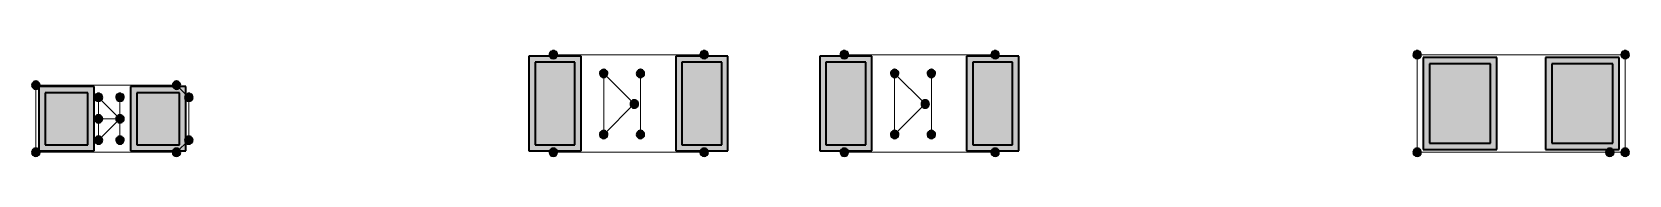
# Model space of a CAD drawing. Extents: x 219 to 547, y 65 to 70.
# Drawn here: x 218.97 to 245.07, y 64.96 to 66.69 of the extents above; entities that cross this region are included whole.
import ezdxf

# ---------------------------------------------------------------- set-up
doc = ezdxf.new("R2010")
doc.units = 0

msp = doc.modelspace()

# ---------------------------------------------------------------- linework, layer by layer
at = {"color": 216, "lineweight": 35, "ltscale": 0.02133}
for p, q in [((227.943665, 66.59922), (227.090454, 66.59922)), ((230.343658, 66.59922), (229.490463, 66.59922)), ((232.697754, 66.59922), (231.844543, 66.59922)), ((235.097748, 66.59922), (234.244553, 66.59922)), ((227.090454, 65.046013), (227.943665, 65.046013)), ((229.490463, 65.046013), (230.343658, 65.046013)), ((231.844543, 65.046013), (232.697754, 65.046013)), ((234.244553, 65.046013), (235.097748, 65.046013))]:
    msp.add_line(p, q, dxfattribs=at)
at = {"color": 216, "lineweight": 35, "ltscale": 0.03883}
for p, q in [((227.090454, 66.59922), (227.090454, 65.046013)), ((227.943665, 65.046013), (227.943665, 66.59922)), ((229.490463, 66.59922), (229.490463, 65.046013)), ((230.343658, 65.046013), (230.343658, 66.59922)), ((231.844543, 66.59922), (231.844543, 65.046013)), ((232.697754, 65.046013), (232.697754, 66.59922)), ((234.244553, 66.59922), (234.244553, 65.046013)), ((235.097748, 65.046013), (235.097748, 66.59922))]:
    msp.add_line(p, q, dxfattribs=at)
at = {"color": 2, "lineweight": 35, "ltscale": 0.001587}
for p, q in [((227.491653, 66.62262), (227.428162, 66.62262)), ((227.428162, 66.62262), (227.491653, 66.62262)), ((232.245743, 66.62262), (232.182251, 66.62262)), ((232.182251, 66.62262), (232.245743, 66.62262)), ((241.66922, 66.622612), (241.605728, 66.622612)), ((241.605728, 66.622612), (241.66922, 66.622612)), ((241.66922, 66.622612), (241.605728, 66.622612)), ((241.605728, 66.622612), (241.66922, 66.622612)), ((245.005722, 66.622612), (244.94223, 66.622612)), ((244.94223, 66.622612), (245.005722, 66.622612)), ((245.005722, 66.622612), (244.94223, 66.622612)), ((244.94223, 66.622612), (245.005722, 66.622612)), ((228.314056, 66.314613), (228.250565, 66.314613)), ((228.250565, 66.314613), (228.314056, 66.314613)), ((228.314056, 66.314613), (228.250565, 66.314613)), ((228.250565, 66.314613), (228.314056, 66.314613)), ((228.977554, 66.314613), (228.914063, 66.314613)), ((228.914063, 66.314613), (228.977554, 66.314613)), ((233.068146, 66.314613), (233.004654, 66.314613)), ((233.004654, 66.314613), (233.068146, 66.314613)), ((233.068146, 66.314613), (233.004654, 66.314613)), ((233.004654, 66.314613), (233.068146, 66.314613)), ((233.731644, 66.314613), (233.668152, 66.314613)), ((233.668152, 66.314613), (233.731644, 66.314613)), ((219.097641, 66.122612), (219.034149, 66.122612)), ((219.034149, 66.122612), (219.097641, 66.122612)), ((219.097641, 66.122612), (219.034149, 66.122612)), ((219.034149, 66.122612), (219.097641, 66.122612)), ((221.397644, 66.122612), (221.334152, 66.122612)), ((221.334152, 66.122612), (221.397644, 66.122612)), ((221.397644, 66.122604), (221.334152, 66.122604)), ((221.334152, 66.122604), (221.397644, 66.122604)), ((220.059143, 65.922607), (219.995651, 65.922607)), ((219.995651, 65.922607), (220.059143, 65.922607)), ((220.059143, 65.922607), (219.995651, 65.922607)), ((219.995651, 65.922607), (220.059143, 65.922607)), ((221.534149, 65.922607), (221.470657, 65.922607)), ((221.470657, 65.922607), (221.534149, 65.922607)), ((221.534149, 65.922607), (221.470657, 65.922607)), ((221.470657, 65.922607), (221.534149, 65.922607)), ((228.814056, 65.814613), (228.750565, 65.814613)), ((228.750565, 65.814613), (228.814056, 65.814613)), ((228.814056, 65.814613), (228.750565, 65.814613)), ((228.750565, 65.814613), (228.814056, 65.814613)), ((233.568146, 65.814613), (233.504654, 65.814613)), ((233.504654, 65.814613), (233.568146, 65.814613)), ((233.568146, 65.814613), (233.504654, 65.814613)), ((233.504654, 65.814613), (233.568146, 65.814613)), ((220.059143, 65.572609), (219.995651, 65.572609)), ((219.995651, 65.572609), (220.059143, 65.572609)), ((228.314056, 65.314613), (228.250565, 65.314613)), ((228.250565, 65.314613), (228.314056, 65.314613)), ((228.314056, 65.314613), (228.250565, 65.314613)), ((228.250565, 65.314613), (228.314056, 65.314613)), ((228.977554, 65.314613), (228.914063, 65.314613)), ((228.914063, 65.314613), (228.977554, 65.314613)), ((233.068146, 65.314613), (233.004654, 65.314613)), ((233.004654, 65.314613), (233.068146, 65.314613)), ((233.068146, 65.314613), (233.004654, 65.314613)), ((233.004654, 65.314613), (233.068146, 65.314613)), ((233.731644, 65.314613), (233.668152, 65.314613)), ((233.668152, 65.314613), (233.731644, 65.314613)), ((219.097641, 65.022614), (219.034149, 65.022614)), ((219.034149, 65.022614), (219.097641, 65.022614)), ((219.097641, 65.022614), (219.034149, 65.022614)), ((219.034149, 65.022614), (219.097641, 65.022614)), ((220.059143, 65.222603), (219.995651, 65.222603)), ((219.995651, 65.222603), (220.059143, 65.222603)), ((220.059143, 65.222603), (219.995651, 65.222603)), ((219.995651, 65.222603), (220.059143, 65.222603)), ((221.397644, 65.022614), (221.334152, 65.022614)), ((221.334152, 65.022614), (221.397644, 65.022614)), ((221.397644, 65.022614), (221.334152, 65.022614)), ((221.334152, 65.022614), (221.397644, 65.022614)), ((221.534149, 65.22261), (221.470657, 65.22261)), ((221.470657, 65.22261), (221.534149, 65.22261)), ((221.534149, 65.22261), (221.470657, 65.22261)), ((221.470657, 65.22261), (221.534149, 65.22261)), ((227.491653, 65.022614), (227.428162, 65.022614)), ((227.428162, 65.022614), (227.491653, 65.022614)), ((232.245743, 65.022614), (232.182251, 65.022614)), ((232.182251, 65.022614), (232.245743, 65.022614)), ((241.66922, 65.022614), (241.605728, 65.022614)), ((241.605728, 65.022614), (241.66922, 65.022614)), ((241.66922, 65.022614), (241.605728, 65.022614)), ((241.605728, 65.022614), (241.66922, 65.022614)), ((244.755722, 65.022614), (244.69223, 65.022614)), ((244.69223, 65.022614), (244.755722, 65.022614)), ((244.755722, 65.022614), (244.69223, 65.022614)), ((244.69223, 65.022614), (244.755722, 65.022614)), ((245.005722, 65.022614), (244.94223, 65.022614)), ((244.94223, 65.022614), (245.005722, 65.022614)), ((245.005722, 65.022614), (244.94223, 65.022614)), ((244.94223, 65.022614), (245.005722, 65.022614))]:
    msp.add_line(p, q, dxfattribs=at)
at = {"color": 2, "lineweight": 13, "ltscale": 0.061595}
for p, q in [((227.491653, 66.62262), (229.95546, 66.62262)), ((232.245743, 66.62262), (234.709549, 66.62262)), ((227.491653, 65.022614), (229.95546, 65.022614)), ((232.245743, 65.022614), (234.709549, 65.022614))]:
    msp.add_line(p, q, dxfattribs=at)
at = {"color": 2, "lineweight": 35, "ltscale": 0.001588}
for p, q in [((227.555161, 66.62262), (227.491653, 66.62262)), ((227.491653, 66.62262), (227.555161, 66.62262)), ((229.95546, 66.62262), (229.891953, 66.62262)), ((229.891953, 66.62262), (229.95546, 66.62262)), ((230.018967, 66.62262), (229.95546, 66.62262)), ((229.95546, 66.62262), (230.018967, 66.62262)), ((232.30925, 66.62262), (232.245743, 66.62262)), ((232.245743, 66.62262), (232.30925, 66.62262)), ((234.709549, 66.62262), (234.646042, 66.62262)), ((234.646042, 66.62262), (234.709549, 66.62262)), ((234.773056, 66.62262), (234.709549, 66.62262)), ((234.709549, 66.62262), (234.773056, 66.62262)), ((241.605728, 66.622612), (241.542221, 66.622612)), ((241.542221, 66.622612), (241.605728, 66.622612)), ((241.605728, 66.622612), (241.542221, 66.622612)), ((241.542221, 66.622612), (241.605728, 66.622612)), ((245.069229, 66.622612), (245.005722, 66.622612)), ((245.005722, 66.622612), (245.069229, 66.622612)), ((245.069229, 66.622612), (245.005722, 66.622612)), ((245.005722, 66.622612), (245.069229, 66.622612)), ((228.377563, 66.314613), (228.314056, 66.314613)), ((228.314056, 66.314613), (228.377563, 66.314613)), ((228.377563, 66.314613), (228.314056, 66.314613)), ((228.314056, 66.314613), (228.377563, 66.314613)), ((228.914063, 66.314613), (228.850555, 66.314613)), ((228.850555, 66.314613), (228.914063, 66.314613)), ((233.131653, 66.314613), (233.068146, 66.314613)), ((233.068146, 66.314613), (233.131653, 66.314613)), ((233.131653, 66.314613), (233.068146, 66.314613)), ((233.068146, 66.314613), (233.131653, 66.314613)), ((233.668152, 66.314613), (233.604645, 66.314613)), ((233.604645, 66.314613), (233.668152, 66.314613)), ((219.034149, 66.122612), (218.970642, 66.122612)), ((218.970642, 66.122612), (219.034149, 66.122612)), ((219.034149, 66.122612), (218.970642, 66.122612)), ((218.970642, 66.122612), (219.034149, 66.122612)), ((221.334152, 66.122612), (221.270645, 66.122612)), ((221.270645, 66.122612), (221.334152, 66.122612)), ((221.334152, 66.122604), (221.270645, 66.122604)), ((221.270645, 66.122604), (221.334152, 66.122604)), ((220.12265, 65.922607), (220.059143, 65.922607)), ((220.059143, 65.922607), (220.12265, 65.922607)), ((220.12265, 65.922607), (220.059143, 65.922607)), ((220.059143, 65.922607), (220.12265, 65.922607)), ((220.409149, 65.922607), (220.345642, 65.922607)), ((220.345642, 65.922607), (220.409149, 65.922607)), ((220.472656, 65.922607), (220.409149, 65.922607)), ((220.409149, 65.922607), (220.472656, 65.922607)), ((221.597656, 65.922607), (221.534149, 65.922607)), ((221.534149, 65.922607), (221.597656, 65.922607)), ((221.597656, 65.922607), (221.534149, 65.922607)), ((221.534149, 65.922607), (221.597656, 65.922607)), ((228.877563, 65.814613), (228.814056, 65.814613)), ((228.814056, 65.814613), (228.877563, 65.814613)), ((228.877563, 65.814613), (228.814056, 65.814613)), ((228.814056, 65.814613), (228.877563, 65.814613)), ((233.631653, 65.814613), (233.568146, 65.814613)), ((233.568146, 65.814613), (233.631653, 65.814613)), ((233.631653, 65.814613), (233.568146, 65.814613)), ((233.568146, 65.814613), (233.631653, 65.814613)), ((220.12265, 65.572609), (220.059143, 65.572609)), ((220.059143, 65.572609), (220.12265, 65.572609)), ((220.409149, 65.572609), (220.345642, 65.572609)), ((220.345642, 65.572609), (220.409149, 65.572609)), ((220.409149, 65.572609), (220.345642, 65.572609)), ((220.345642, 65.572609), (220.409149, 65.572609)), ((220.409149, 65.572609), (220.345642, 65.572609)), ((220.345642, 65.572609), (220.409149, 65.572609)), ((220.472656, 65.572609), (220.409149, 65.572609)), ((220.409149, 65.572609), (220.472656, 65.572609)), ((220.472656, 65.572609), (220.409149, 65.572609)), ((220.409149, 65.572609), (220.472656, 65.572609)), ((220.472656, 65.572609), (220.409149, 65.572609)), ((220.409149, 65.572609), (220.472656, 65.572609)), ((228.377563, 65.314613), (228.314056, 65.314613)), ((228.314056, 65.314613), (228.377563, 65.314613)), ((228.377563, 65.314613), (228.314056, 65.314613)), ((228.314056, 65.314613), (228.377563, 65.314613)), ((228.914063, 65.314613), (228.850555, 65.314613)), ((228.850555, 65.314613), (228.914063, 65.314613)), ((233.131653, 65.314613), (233.068146, 65.314613)), ((233.068146, 65.314613), (233.131653, 65.314613)), ((233.131653, 65.314613), (233.068146, 65.314613)), ((233.068146, 65.314613), (233.131653, 65.314613)), ((233.668152, 65.314613), (233.604645, 65.314613)), ((233.604645, 65.314613), (233.668152, 65.314613)), ((219.034149, 65.022614), (218.970642, 65.022614)), ((218.970642, 65.022614), (219.034149, 65.022614)), ((219.034149, 65.022614), (218.970642, 65.022614)), ((218.970642, 65.022614), (219.034149, 65.022614)), ((220.12265, 65.222603), (220.059143, 65.222603)), ((220.059143, 65.222603), (220.12265, 65.222603)), ((220.12265, 65.222603), (220.059143, 65.222603)), ((220.059143, 65.222603), (220.12265, 65.222603)), ((220.409149, 65.222603), (220.345642, 65.222603)), ((220.345642, 65.222603), (220.409149, 65.222603)), ((220.472656, 65.222603), (220.409149, 65.222603)), ((220.409149, 65.222603), (220.472656, 65.222603)), ((221.334152, 65.022614), (221.270645, 65.022614)), ((221.270645, 65.022614), (221.334152, 65.022614)), ((221.334152, 65.022614), (221.270645, 65.022614)), ((221.270645, 65.022614), (221.334152, 65.022614)), ((221.597656, 65.22261), (221.534149, 65.22261)), ((221.534149, 65.22261), (221.597656, 65.22261)), ((221.597656, 65.22261), (221.534149, 65.22261)), ((221.534149, 65.22261), (221.597656, 65.22261)), ((227.555161, 65.022614), (227.491653, 65.022614)), ((227.491653, 65.022614), (227.555161, 65.022614)), ((229.95546, 65.022614), (229.891953, 65.022614)), ((229.891953, 65.022614), (229.95546, 65.022614)), ((230.018967, 65.022614), (229.95546, 65.022614)), ((229.95546, 65.022614), (230.018967, 65.022614)), ((232.30925, 65.022614), (232.245743, 65.022614)), ((232.245743, 65.022614), (232.30925, 65.022614)), ((234.709549, 65.022614), (234.646042, 65.022614)), ((234.646042, 65.022614), (234.709549, 65.022614)), ((234.773056, 65.022614), (234.709549, 65.022614)), ((234.709549, 65.022614), (234.773056, 65.022614)), ((241.605728, 65.022614), (241.542221, 65.022614)), ((241.542221, 65.022614), (241.605728, 65.022614)), ((241.605728, 65.022614), (241.542221, 65.022614)), ((241.542221, 65.022614), (241.605728, 65.022614)), ((244.819229, 65.022614), (244.755722, 65.022614)), ((244.755722, 65.022614), (244.819229, 65.022614)), ((244.819229, 65.022614), (244.755722, 65.022614)), ((244.755722, 65.022614), (244.819229, 65.022614)), ((245.069229, 65.022614), (245.005722, 65.022614)), ((245.005722, 65.022614), (245.069229, 65.022614)), ((245.069229, 65.022614), (245.005722, 65.022614)), ((245.005722, 65.022614), (245.069229, 65.022614))]:
    msp.add_line(p, q, dxfattribs=at)
at = {"color": 2, "lineweight": 13, "ltscale": 0.04}
for p, q in [((241.605728, 65.022614), (241.605728, 66.622612)), ((245.005722, 65.022614), (245.005722, 66.622612))]:
    msp.add_line(p, q, dxfattribs=at)
at = {"color": 2, "lineweight": 13, "ltscale": 0.085}
for p, q in [((241.605728, 66.622612), (245.005722, 66.622612)), ((241.605728, 65.022614), (245.005722, 65.022614))]:
    msp.add_line(p, q, dxfattribs=at)
at = {"color": 216, "lineweight": 35, "ltscale": 0.03008}
for p, q in [((242.907318, 66.574219), (241.704132, 66.574219)), ((244.907318, 66.574219), (243.704132, 66.574219)), ((241.704132, 65.071014), (242.907318, 65.071014)), ((243.704132, 65.071014), (244.907318, 65.071014))]:
    msp.add_line(p, q, dxfattribs=at)
at = {"color": 216, "lineweight": 35, "ltscale": 0.03758}
for p, q in [((241.704132, 66.574219), (241.704132, 65.071014)), ((242.907318, 65.071014), (242.907318, 66.574219)), ((243.704132, 66.574219), (243.704132, 65.071014)), ((244.907318, 65.071014), (244.907318, 66.574219))]:
    msp.add_line(p, q, dxfattribs=at)
at = {"color": 1, "lineweight": 35, "ltscale": 0.01625}
for p, q in [((227.842056, 66.49762), (227.192062, 66.49762)), ((230.242065, 66.49762), (229.592056, 66.49762)), ((232.596146, 66.49762), (231.946152, 66.49762)), ((234.996155, 66.49762), (234.346146, 66.49762)), ((227.192062, 65.147614), (227.842056, 65.147614)), ((229.592056, 65.147614), (230.242065, 65.147614)), ((231.946152, 65.147614), (232.596146, 65.147614)), ((234.346146, 65.147614), (234.996155, 65.147614))]:
    msp.add_line(p, q, dxfattribs=at)
at = {"color": 1, "lineweight": 35, "ltscale": 0.03375}
for p, q in [((227.192062, 66.49762), (227.192062, 65.147614)), ((227.842056, 65.147614), (227.842056, 66.49762)), ((229.592056, 66.49762), (229.592056, 65.147614)), ((230.242065, 65.147614), (230.242065, 66.49762)), ((231.946152, 66.49762), (231.946152, 65.147614)), ((232.596146, 65.147614), (232.596146, 66.49762)), ((234.346146, 66.49762), (234.346146, 65.147614)), ((234.996155, 65.147614), (234.996155, 66.49762))]:
    msp.add_line(p, q, dxfattribs=at)
at = {"color": 8, "lineweight": 35, "ltscale": 0.01625}
for p, q in [((227.842056, 66.49762), (227.192062, 66.49762)), ((230.242065, 66.49762), (229.592056, 66.49762)), ((232.596146, 66.49762), (231.946152, 66.49762)), ((234.996155, 66.49762), (234.346146, 66.49762)), ((227.192062, 65.147614), (227.842056, 65.147614)), ((229.592056, 65.147614), (230.242065, 65.147614)), ((231.946152, 65.147614), (232.596146, 65.147614)), ((234.346146, 65.147614), (234.996155, 65.147614))]:
    msp.add_line(p, q, dxfattribs=at)
at = {"color": 8, "lineweight": 35, "ltscale": 0.03375}
for p, q in [((227.192062, 66.49762), (227.192062, 65.147614)), ((227.842056, 65.147614), (227.842056, 66.49762)), ((229.592056, 66.49762), (229.592056, 65.147614)), ((230.242065, 65.147614), (230.242065, 66.49762)), ((231.946152, 66.49762), (231.946152, 65.147614)), ((232.596146, 65.147614), (232.596146, 66.49762)), ((234.346146, 66.49762), (234.346146, 65.147614)), ((234.996155, 65.147614), (234.996155, 66.49762))]:
    msp.add_line(p, q, dxfattribs=at)
at = {"color": 2, "lineweight": 13, "ltscale": 0.025}
for p, q in [((228.314056, 66.314613), (228.314056, 65.314613)), ((228.914063, 66.314613), (228.914063, 65.314613)), ((233.068146, 66.314613), (233.068146, 65.314613)), ((233.668152, 66.314613), (233.668152, 65.314613))]:
    msp.add_line(p, q, dxfattribs=at)
at = {"color": 2, "lineweight": 13, "ltscale": 0.017678}
for p, q in [((228.314056, 66.314613), (228.814056, 65.814613)), ((233.068146, 66.314613), (233.568146, 65.814613)), ((228.814056, 65.814613), (228.314056, 65.314613)), ((233.568146, 65.814613), (233.068146, 65.314613))]:
    msp.add_line(p, q, dxfattribs=at)
at = {"color": 1, "lineweight": 35, "ltscale": 0.025}
for p, q in [((242.805725, 66.472618), (241.805725, 66.472618)), ((244.805725, 66.472618), (243.805725, 66.472618)), ((241.805725, 65.172615), (242.805725, 65.172615)), ((243.805725, 65.172615), (244.805725, 65.172615))]:
    msp.add_line(p, q, dxfattribs=at)
at = {"color": 1, "lineweight": 35, "ltscale": 0.0325}
for p, q in [((241.805725, 66.472618), (241.805725, 65.172615)), ((242.805725, 65.172615), (242.805725, 66.472618)), ((243.805725, 66.472618), (243.805725, 65.172615)), ((244.805725, 65.172615), (244.805725, 66.472618))]:
    msp.add_line(p, q, dxfattribs=at)
at = {"color": 8, "lineweight": 35, "ltscale": 0.025}
for p, q in [((242.805725, 66.472618), (241.805725, 66.472618)), ((244.805725, 66.472618), (243.805725, 66.472618)), ((241.805725, 65.172615), (242.805725, 65.172615)), ((243.805725, 65.172615), (244.805725, 65.172615))]:
    msp.add_line(p, q, dxfattribs=at)
at = {"color": 8, "lineweight": 35, "ltscale": 0.0325}
for p, q in [((241.805725, 66.472618), (241.805725, 65.172615)), ((242.805725, 65.172615), (242.805725, 66.472618)), ((243.805725, 66.472618), (243.805725, 65.172615)), ((244.805725, 65.172615), (244.805725, 66.472618))]:
    msp.add_line(p, q, dxfattribs=at)
at = {"color": 2, "lineweight": 13, "ltscale": 0.0275}
msp.add_line((219.034149, 66.122612), (219.034149, 65.022614), dxfattribs=at)
at = {"color": 2, "lineweight": 13, "ltscale": 0.0575}
for p, q in [((221.334152, 66.122612), (219.034149, 66.122612)), ((221.334152, 65.022614), (219.034149, 65.022614))]:
    msp.add_line(p, q, dxfattribs=at)
at = {"color": 216, "lineweight": 35, "ltscale": 0.02258}
for p, q in [((219.985748, 66.099213), (219.08255, 66.099213)), ((221.485748, 66.099213), (220.58255, 66.099213)), ((219.08255, 65.046005), (219.985748, 65.046005)), ((220.58255, 65.046005), (221.485748, 65.046005))]:
    msp.add_line(p, q, dxfattribs=at)
at = {"color": 216, "lineweight": 35, "ltscale": 0.02633}
for p, q in [((219.08255, 66.099213), (219.08255, 65.046005)), ((219.985748, 65.046005), (219.985748, 66.099213)), ((220.58255, 66.099213), (220.58255, 65.046005)), ((221.485748, 65.046005), (221.485748, 66.099213))]:
    msp.add_line(p, q, dxfattribs=at)
at = {"color": 2, "lineweight": 13, "ltscale": 0.007071}
for p, q in [((221.534149, 65.922607), (221.334152, 66.122604)), ((221.534149, 65.22261), (221.334152, 65.022614))]:
    msp.add_line(p, q, dxfattribs=at)
at = {"color": 1, "lineweight": 35, "ltscale": 0.0175}
for p, q in [((219.884155, 65.997612), (219.184143, 65.997612)), ((221.384155, 65.997612), (220.684143, 65.997612)), ((219.184143, 65.147606), (219.884155, 65.147606)), ((220.684143, 65.147606), (221.384155, 65.147606))]:
    msp.add_line(p, q, dxfattribs=at)
at = {"color": 1, "lineweight": 35, "ltscale": 0.02125}
for p, q in [((219.184143, 65.997612), (219.184143, 65.147606)), ((219.884155, 65.147606), (219.884155, 65.997612)), ((220.684143, 65.997612), (220.684143, 65.147606)), ((221.384155, 65.147606), (221.384155, 65.997612))]:
    msp.add_line(p, q, dxfattribs=at)
at = {"color": 8, "lineweight": 35, "ltscale": 0.0175}
for p, q in [((219.884155, 65.997612), (219.184143, 65.997612)), ((221.384155, 65.997612), (220.684143, 65.997612)), ((219.184143, 65.147606), (219.884155, 65.147606)), ((220.684143, 65.147606), (221.384155, 65.147606))]:
    msp.add_line(p, q, dxfattribs=at)
at = {"color": 8, "lineweight": 35, "ltscale": 0.02125}
for p, q in [((219.184143, 65.997612), (219.184143, 65.147606)), ((219.884155, 65.147606), (219.884155, 65.997612)), ((220.684143, 65.997612), (220.684143, 65.147606)), ((221.384155, 65.147606), (221.384155, 65.997612))]:
    msp.add_line(p, q, dxfattribs=at)
at = {"color": 2, "lineweight": 13, "ltscale": 0.0175}
for p, q in [((220.059143, 65.922607), (220.059143, 65.222603)), ((220.409149, 65.922607), (220.409149, 65.222603)), ((221.534149, 65.922607), (221.534149, 65.22261))]:
    msp.add_line(p, q, dxfattribs=at)
at = {"color": 2, "lineweight": 13, "ltscale": 0.012374}
msp.add_line((220.409149, 65.572609), (220.059143, 65.922607), dxfattribs=at)
at = {"color": 2, "lineweight": 13, "ltscale": 0.012375}
msp.add_line((220.409149, 65.572609), (220.059143, 65.222603), dxfattribs=at)
at = {"color": 2, "lineweight": 13, "ltscale": 0.00875}
msp.add_line((220.409149, 65.572609), (220.059143, 65.572609), dxfattribs=at)
at = {"color": 2, "lineweight": 35}
for centre, start, end in [((227.491653, 66.62262), 0, 180.000009), ((227.491653, 66.62262), 180.000009, 360), ((229.95546, 66.62262), 0, 180.000009), ((229.95546, 66.62262), 180.000009, 360), ((232.245743, 66.62262), 0, 180.000009), ((232.245743, 66.62262), 180.000009, 360), ((234.709549, 66.62262), 0, 180.000009), ((234.709549, 66.62262), 180.000009, 360), ((241.605728, 66.622612), 0, 180.000009), ((241.605728, 66.622612), 0, 180.000009), ((241.605728, 66.622612), 180.000009, 360), ((241.605728, 66.622612), 180.000009, 360), ((245.005722, 66.622612), 0, 180.000009), ((245.005722, 66.622612), 0, 180.000009), ((245.005722, 66.622612), 180.000009, 360), ((245.005722, 66.622612), 180.000009, 360), ((228.314056, 66.314613), 0, 180.000009), ((228.314056, 66.314613), 0, 180.000009), ((228.314056, 66.314613), 180.000009, 360), ((228.314056, 66.314613), 180.000009, 360), ((228.914063, 66.314613), 0, 180.000009), ((228.914063, 66.314613), 180.000009, 360), ((233.068146, 66.314613), 0, 180.000009), ((233.068146, 66.314613), 0, 180.000009), ((233.068146, 66.314613), 180.000009, 360), ((233.068146, 66.314613), 180.000009, 360), ((233.668152, 66.314613), 0, 180.000009), ((233.668152, 66.314613), 180.000009, 360), ((219.034149, 66.122612), 0, 180.000009), ((219.034149, 66.122612), 0, 180.000009), ((219.034149, 66.122612), 180.000009, 360), ((219.034149, 66.122612), 180.000009, 360), ((221.334152, 66.122612), 0, 180.000009), ((221.334152, 66.122604), 0, 180.000009), ((221.334152, 66.122612), 180.000009, 360), ((221.334152, 66.122604), 180.000009, 360), ((220.059143, 65.922607), 0, 180.000009), ((220.059143, 65.922607), 0, 180.000009), ((220.059143, 65.922607), 180.000009, 360), ((220.059143, 65.922607), 180.000009, 360), ((220.409149, 65.922607), 0, 180.000009), ((220.409149, 65.922607), 180.000009, 360), ((221.534149, 65.922607), 0, 180.000009), ((221.534149, 65.922607), 0, 180.000009), ((221.534149, 65.922607), 180.000009, 360), ((221.534149, 65.922607), 180.000009, 360), ((228.814056, 65.814613), 0, 180.000009), ((228.814056, 65.814613), 0, 180.000009), ((228.814056, 65.814613), 180.000009, 0.00001), ((228.814056, 65.814613), 180.000009, 0.00001), ((233.568146, 65.814613), 0, 180.000009), ((233.568146, 65.814613), 0, 180.000009), ((233.568146, 65.814613), 180.000009, 0.00001), ((233.568146, 65.814613), 180.000009, 0.00001), ((220.059143, 65.572609), 0, 180.000009), ((220.059143, 65.572609), 180.000009, 0.00001), ((220.409149, 65.572609), 0, 180.000009), ((220.409149, 65.572609), 0, 180.000009), ((220.409149, 65.572609), 0, 180.000009), ((220.409149, 65.572609), 180.000009, 0.00001), ((220.409149, 65.572609), 180.000009, 0.00001), ((220.409149, 65.572609), 180.000009, 0.00001), ((220.059143, 65.222603), 0, 180.000009), ((220.059143, 65.222603), 0, 180.000009), ((220.409149, 65.222603), 0, 180.000009), ((221.534149, 65.22261), 0, 180.000009), ((221.534149, 65.22261), 0, 180.000009), ((228.314056, 65.314613), 0, 180.000009), ((228.314056, 65.314613), 0, 180.000009), ((228.314056, 65.314613), 180.000009, 360), ((228.314056, 65.314613), 180.000009, 360), ((228.914063, 65.314613), 0, 180.000009), ((228.914063, 65.314613), 180.000009, 360), ((233.068146, 65.314613), 0, 180.000009), ((233.068146, 65.314613), 0, 180.000009), ((233.068146, 65.314613), 180.000009, 360), ((233.068146, 65.314613), 180.000009, 360), ((233.668152, 65.314613), 0, 180.000009), ((233.668152, 65.314613), 180.000009, 360), ((219.034149, 65.022614), 0, 180.000009), ((219.034149, 65.022614), 0, 180.000009), ((219.034149, 65.022614), 180.000009, 360), ((219.034149, 65.022614), 180.000009, 360), ((220.059143, 65.222603), 180.000009, 360), ((220.059143, 65.222603), 180.000009, 360), ((220.409149, 65.222603), 180.000009, 360), ((221.334152, 65.022614), 0, 180.000009), ((221.334152, 65.022614), 0, 180.000009), ((221.334152, 65.022614), 180.000009, 360), ((221.334152, 65.022614), 180.000009, 360), ((221.534149, 65.22261), 180.000009, 360), ((221.534149, 65.22261), 180.000009, 360), ((227.491653, 65.022614), 0, 180.000009), ((227.491653, 65.022614), 180.000009, 360), ((229.95546, 65.022614), 0, 180.000009), ((229.95546, 65.022614), 180.000009, 360), ((232.245743, 65.022614), 0, 180.000009), ((232.245743, 65.022614), 180.000009, 360), ((234.709549, 65.022614), 0, 180.000009), ((234.709549, 65.022614), 180.000009, 360), ((241.605728, 65.022614), 0, 180.000009), ((241.605728, 65.022614), 0, 180.000009), ((241.605728, 65.022614), 180.000009, 360), ((241.605728, 65.022614), 180.000009, 360), ((244.755722, 65.022614), 0, 180.000009), ((244.755722, 65.022614), 0, 180.000009), ((244.755722, 65.022614), 180.000009, 360), ((244.755722, 65.022614), 180.000009, 360), ((245.005722, 65.022614), 0, 180.000009), ((245.005722, 65.022614), 0, 180.000009), ((245.005722, 65.022614), 180.000009, 360), ((245.005722, 65.022614), 180.000009, 360)]:
    msp.add_arc(centre, 0.0635, start, end, dxfattribs=at)
at = {"color": 216, "lineweight": 5}
for points in [[(227.090454, 65.046013), (227.943665, 65.046013), (227.090454, 66.59922), (227.943665, 66.59922)], [(229.490463, 65.046013), (230.343658, 65.046013), (229.490463, 66.59922), (230.343658, 66.59922)], [(231.844543, 65.046013), (232.697754, 65.046013), (231.844543, 66.59922), (232.697754, 66.59922)], [(234.244553, 65.046013), (235.097748, 65.046013), (234.244553, 66.59922), (235.097748, 66.59922)], [(241.704132, 65.071014), (242.907318, 65.071014), (241.704132, 66.574219), (242.907318, 66.574219)], [(243.704132, 65.071014), (244.907318, 65.071014), (243.704132, 66.574219), (244.907318, 66.574219)], [(219.08255, 65.046005), (219.985748, 65.046005), (219.08255, 66.099213), (219.985748, 66.099213)], [(220.58255, 65.046005), (221.485748, 65.046005), (220.58255, 66.099213), (221.485748, 66.099213)]]:
    msp.add_solid(points, dxfattribs=at)
at = {"color": 2, "lineweight": 5}
for points in [[(227.555161, 66.62262), (227.523407, 66.677612), (227.428162, 66.62262), (227.459915, 66.677612)], [(227.428162, 66.62262), (227.459915, 66.567627), (227.555161, 66.62262), (227.523407, 66.567627)], [(227.428162, 66.62262), (227.555161, 66.62262), (227.491653, 66.62262)], [(227.555161, 66.62262), (227.428162, 66.62262), (227.491653, 66.62262)], [(230.018967, 66.62262), (229.987213, 66.677612), (229.891953, 66.62262), (229.923706, 66.677612)], [(229.891953, 66.62262), (229.923706, 66.567627), (230.018967, 66.62262), (229.987213, 66.567627)], [(229.891953, 66.62262), (230.018967, 66.62262), (229.95546, 66.62262)], [(230.018967, 66.62262), (229.891953, 66.62262), (229.95546, 66.62262)], [(232.30925, 66.62262), (232.277496, 66.677612), (232.182251, 66.62262), (232.214005, 66.677612)], [(232.182251, 66.62262), (232.214005, 66.567627), (232.30925, 66.62262), (232.277496, 66.567627)], [(232.182251, 66.62262), (232.30925, 66.62262), (232.245743, 66.62262)], [(232.30925, 66.62262), (232.182251, 66.62262), (232.245743, 66.62262)], [(234.773056, 66.62262), (234.741302, 66.677612), (234.646042, 66.62262), (234.677795, 66.677612)], [(234.646042, 66.62262), (234.677795, 66.567627), (234.773056, 66.62262), (234.741302, 66.567627)], [(234.646042, 66.62262), (234.773056, 66.62262), (234.709549, 66.62262)], [(234.773056, 66.62262), (234.646042, 66.62262), (234.709549, 66.62262)], [(241.66922, 66.622612), (241.637482, 66.677605), (241.542221, 66.622612), (241.573975, 66.677605)], [(241.66922, 66.622612), (241.637482, 66.677605), (241.542221, 66.622612), (241.573975, 66.677605)], [(241.542221, 66.622612), (241.573975, 66.567619), (241.66922, 66.622612), (241.637482, 66.567619)], [(241.542221, 66.622612), (241.66922, 66.622612), (241.605728, 66.622612)], [(241.66922, 66.622612), (241.542221, 66.622612), (241.605728, 66.622612)], [(241.542221, 66.622612), (241.573975, 66.567619), (241.66922, 66.622612), (241.637482, 66.567619)], [(241.542221, 66.622612), (241.66922, 66.622612), (241.605728, 66.622612)], [(241.66922, 66.622612), (241.542221, 66.622612), (241.605728, 66.622612)], [(245.069229, 66.622612), (245.037476, 66.677605), (244.94223, 66.622612), (244.973969, 66.677605)], [(245.069229, 66.622612), (245.037476, 66.677605), (244.94223, 66.622612), (244.973969, 66.677605)], [(244.94223, 66.622612), (244.973969, 66.567619), (245.069229, 66.622612), (245.037476, 66.567619)], [(244.94223, 66.622612), (245.069229, 66.622612), (245.005722, 66.622612)], [(245.069229, 66.622612), (244.94223, 66.622612), (245.005722, 66.622612)], [(244.94223, 66.622612), (244.973969, 66.567619), (245.069229, 66.622612), (245.037476, 66.567619)], [(244.94223, 66.622612), (245.069229, 66.622612), (245.005722, 66.622612)], [(245.069229, 66.622612), (244.94223, 66.622612), (245.005722, 66.622612)], [(228.377563, 66.314613), (228.34581, 66.369606), (228.250565, 66.314613), (228.282318, 66.369606)], [(228.377563, 66.314613), (228.34581, 66.369606), (228.250565, 66.314613), (228.282318, 66.369606)], [(228.250565, 66.314613), (228.282318, 66.259621), (228.377563, 66.314613), (228.34581, 66.259621)], [(228.250565, 66.314613), (228.377563, 66.314613), (228.314056, 66.314613)], [(228.377563, 66.314613), (228.250565, 66.314613), (228.314056, 66.314613)], [(228.250565, 66.314613), (228.282318, 66.259621), (228.377563, 66.314613), (228.34581, 66.259621)], [(228.250565, 66.314613), (228.377563, 66.314613), (228.314056, 66.314613)], [(228.377563, 66.314613), (228.250565, 66.314613), (228.314056, 66.314613)], [(228.977554, 66.314613), (228.945816, 66.369606), (228.850555, 66.314613), (228.882309, 66.369606)], [(228.850555, 66.314613), (228.882309, 66.259621), (228.977554, 66.314613), (228.945816, 66.259621)], [(228.850555, 66.314613), (228.977554, 66.314613), (228.914063, 66.314613)], [(228.977554, 66.314613), (228.850555, 66.314613), (228.914063, 66.314613)], [(233.131653, 66.314613), (233.099899, 66.369606), (233.004654, 66.314613), (233.036407, 66.369606)], [(233.131653, 66.314613), (233.099899, 66.369606), (233.004654, 66.314613), (233.036407, 66.369606)], [(233.004654, 66.314613), (233.036407, 66.259621), (233.131653, 66.314613), (233.099899, 66.259621)], [(233.004654, 66.314613), (233.131653, 66.314613), (233.068146, 66.314613)], [(233.131653, 66.314613), (233.004654, 66.314613), (233.068146, 66.314613)], [(233.004654, 66.314613), (233.036407, 66.259621), (233.131653, 66.314613), (233.099899, 66.259621)], [(233.004654, 66.314613), (233.131653, 66.314613), (233.068146, 66.314613)], [(233.131653, 66.314613), (233.004654, 66.314613), (233.068146, 66.314613)], [(233.731644, 66.314613), (233.699905, 66.369606), (233.604645, 66.314613), (233.636398, 66.369606)], [(233.604645, 66.314613), (233.636398, 66.259621), (233.731644, 66.314613), (233.699905, 66.259621)], [(233.604645, 66.314613), (233.731644, 66.314613), (233.668152, 66.314613)], [(233.731644, 66.314613), (233.604645, 66.314613), (233.668152, 66.314613)], [(219.097641, 66.122612), (219.065903, 66.177605), (218.970642, 66.122612), (219.002396, 66.177605)], [(219.097641, 66.122612), (219.065903, 66.177605), (218.970642, 66.122612), (219.002396, 66.177605)], [(218.970642, 66.122612), (219.002396, 66.067619), (219.097641, 66.122612), (219.065903, 66.067619)], [(218.970642, 66.122612), (219.097641, 66.122612), (219.034149, 66.122612)], [(219.097641, 66.122612), (218.970642, 66.122612), (219.034149, 66.122612)], [(218.970642, 66.122612), (219.002396, 66.067619), (219.097641, 66.122612), (219.065903, 66.067619)], [(218.970642, 66.122612), (219.097641, 66.122612), (219.034149, 66.122612)], [(219.097641, 66.122612), (218.970642, 66.122612), (219.034149, 66.122612)], [(221.397644, 66.122612), (221.365906, 66.177605), (221.270645, 66.122612), (221.302399, 66.177605)], [(221.397644, 66.122604), (221.365906, 66.177597), (221.270645, 66.122604), (221.302399, 66.177597)], [(221.270645, 66.122612), (221.302399, 66.067619), (221.397644, 66.122612), (221.365906, 66.067619)], [(221.270645, 66.122612), (221.397644, 66.122612), (221.334152, 66.122612)], [(221.397644, 66.122612), (221.270645, 66.122612), (221.334152, 66.122612)], [(221.270645, 66.122604), (221.302399, 66.067612), (221.397644, 66.122604), (221.365906, 66.067612)], [(221.270645, 66.122604), (221.397644, 66.122604), (221.334152, 66.122604)], [(221.397644, 66.122604), (221.270645, 66.122604), (221.334152, 66.122604)], [(220.12265, 65.922607), (220.090897, 65.9776), (219.995651, 65.922607), (220.02739, 65.9776)], [(220.12265, 65.922607), (220.090897, 65.9776), (219.995651, 65.922607), (220.02739, 65.9776)], [(219.995651, 65.922607), (220.02739, 65.867615), (220.12265, 65.922607), (220.090897, 65.867615)], [(219.995651, 65.922607), (220.12265, 65.922607), (220.059143, 65.922607)], [(220.12265, 65.922607), (219.995651, 65.922607), (220.059143, 65.922607)], [(219.995651, 65.922607), (220.02739, 65.867615), (220.12265, 65.922607), (220.090897, 65.867615)], [(219.995651, 65.922607), (220.12265, 65.922607), (220.059143, 65.922607)], [(220.12265, 65.922607), (219.995651, 65.922607), (220.059143, 65.922607)], [(220.472656, 65.922607), (220.440903, 65.9776), (220.345642, 65.922607), (220.377396, 65.9776)], [(220.345642, 65.922607), (220.377396, 65.867615), (220.472656, 65.922607), (220.440903, 65.867615)], [(220.345642, 65.922607), (220.472656, 65.922607), (220.409149, 65.922607)], [(220.472656, 65.922607), (220.345642, 65.922607), (220.409149, 65.922607)], [(221.597656, 65.922607), (221.565903, 65.9776), (221.470657, 65.922607), (221.502396, 65.9776)], [(221.597656, 65.922607), (221.565903, 65.9776), (221.470657, 65.922607), (221.502396, 65.9776)], [(221.470657, 65.922607), (221.502396, 65.867615), (221.597656, 65.922607), (221.565903, 65.867615)], [(221.470657, 65.922607), (221.597656, 65.922607), (221.534149, 65.922607)], [(221.597656, 65.922607), (221.470657, 65.922607), (221.534149, 65.922607)], [(221.470657, 65.922607), (221.502396, 65.867615), (221.597656, 65.922607), (221.565903, 65.867615)], [(221.470657, 65.922607), (221.597656, 65.922607), (221.534149, 65.922607)], [(221.597656, 65.922607), (221.470657, 65.922607), (221.534149, 65.922607)], [(228.877563, 65.814613), (228.84581, 65.869606), (228.750565, 65.814613), (228.782303, 65.869606)], [(228.877563, 65.814613), (228.84581, 65.869606), (228.750565, 65.814613), (228.782303, 65.869606)], [(228.750565, 65.814613), (228.782303, 65.759621), (228.877563, 65.814613), (228.84581, 65.759621)], [(228.750565, 65.814613), (228.877563, 65.814613), (228.814056, 65.814613)], [(228.877563, 65.814613), (228.750565, 65.814613), (228.814056, 65.814613)], [(228.750565, 65.814613), (228.782303, 65.759621), (228.877563, 65.814613), (228.84581, 65.759621)], [(228.750565, 65.814613), (228.877563, 65.814613), (228.814056, 65.814613)], [(228.877563, 65.814613), (228.750565, 65.814613), (228.814056, 65.814613)], [(233.631653, 65.814613), (233.599899, 65.869606), (233.504654, 65.814613), (233.536392, 65.869606)], [(233.631653, 65.814613), (233.599899, 65.869606), (233.504654, 65.814613), (233.536392, 65.869606)], [(233.504654, 65.814613), (233.536392, 65.759621), (233.631653, 65.814613), (233.599899, 65.759621)], [(233.504654, 65.814613), (233.631653, 65.814613), (233.568146, 65.814613)], [(233.631653, 65.814613), (233.504654, 65.814613), (233.568146, 65.814613)], [(233.504654, 65.814613), (233.536392, 65.759621), (233.631653, 65.814613), (233.599899, 65.759621)], [(233.504654, 65.814613), (233.631653, 65.814613), (233.568146, 65.814613)], [(233.631653, 65.814613), (233.504654, 65.814613), (233.568146, 65.814613)], [(220.12265, 65.572609), (220.090897, 65.627602), (219.995651, 65.572609), (220.02739, 65.627602)], [(219.995651, 65.572609), (220.02739, 65.517616), (220.12265, 65.572609), (220.090897, 65.517616)], [(219.995651, 65.572609), (220.12265, 65.572609), (220.059143, 65.572609)], [(220.12265, 65.572609), (219.995651, 65.572609), (220.059143, 65.572609)], [(220.472656, 65.572609), (220.440903, 65.627602), (220.345642, 65.572609), (220.377396, 65.627602)], [(220.472656, 65.572609), (220.440903, 65.627602), (220.345642, 65.572609), (220.377396, 65.627602)], [(220.472656, 65.572609), (220.440903, 65.627602), (220.345642, 65.572609), (220.377396, 65.627602)], [(220.345642, 65.572609), (220.377396, 65.517616), (220.472656, 65.572609), (220.440903, 65.517616)], [(220.345642, 65.572609), (220.472656, 65.572609), (220.409149, 65.572609)], [(220.472656, 65.572609), (220.345642, 65.572609), (220.409149, 65.572609)], [(220.345642, 65.572609), (220.377396, 65.517616), (220.472656, 65.572609), (220.440903, 65.517616)], [(220.345642, 65.572609), (220.472656, 65.572609), (220.409149, 65.572609)], [(220.472656, 65.572609), (220.345642, 65.572609), (220.409149, 65.572609)], [(220.345642, 65.572609), (220.377396, 65.517616), (220.472656, 65.572609), (220.440903, 65.517616)], [(220.345642, 65.572609), (220.472656, 65.572609), (220.409149, 65.572609)], [(220.472656, 65.572609), (220.345642, 65.572609), (220.409149, 65.572609)], [(220.12265, 65.222603), (220.090897, 65.277596), (219.995651, 65.222603), (220.02739, 65.277596)], [(220.12265, 65.222603), (220.090897, 65.277596), (219.995651, 65.222603), (220.02739, 65.277596)], [(220.472656, 65.222603), (220.440903, 65.277596), (220.345642, 65.222603), (220.377396, 65.277596)], [(221.597656, 65.22261), (221.565903, 65.277603), (221.470657, 65.22261), (221.502396, 65.277603)], [(221.597656, 65.22261), (221.565903, 65.277603), (221.470657, 65.22261), (221.502396, 65.277603)], [(228.377563, 65.314613), (228.34581, 65.369606), (228.250565, 65.314613), (228.282318, 65.369606)], [(228.377563, 65.314613), (228.34581, 65.369606), (228.250565, 65.314613), (228.282318, 65.369606)], [(228.250565, 65.314613), (228.282318, 65.259621), (228.377563, 65.314613), (228.34581, 65.259621)], [(228.250565, 65.314613), (228.377563, 65.314613), (228.314056, 65.314613)], [(228.377563, 65.314613), (228.250565, 65.314613), (228.314056, 65.314613)], [(228.250565, 65.314613), (228.282318, 65.259621), (228.377563, 65.314613), (228.34581, 65.259621)], [(228.250565, 65.314613), (228.377563, 65.314613), (228.314056, 65.314613)], [(228.377563, 65.314613), (228.250565, 65.314613), (228.314056, 65.314613)], [(228.977554, 65.314613), (228.945816, 65.369606), (228.850555, 65.314613), (228.882309, 65.369606)], [(228.850555, 65.314613), (228.882309, 65.259621), (228.977554, 65.314613), (228.945816, 65.259621)], [(228.850555, 65.314613), (228.977554, 65.314613), (228.914063, 65.314613)], [(228.977554, 65.314613), (228.850555, 65.314613), (228.914063, 65.314613)], [(233.131653, 65.314613), (233.099899, 65.369606), (233.004654, 65.314613), (233.036407, 65.369606)], [(233.131653, 65.314613), (233.099899, 65.369606), (233.004654, 65.314613), (233.036407, 65.369606)], [(233.004654, 65.314613), (233.036407, 65.259621), (233.131653, 65.314613), (233.099899, 65.259621)], [(233.004654, 65.314613), (233.131653, 65.314613), (233.068146, 65.314613)], [(233.131653, 65.314613), (233.004654, 65.314613), (233.068146, 65.314613)], [(233.004654, 65.314613), (233.036407, 65.259621), (233.131653, 65.314613), (233.099899, 65.259621)], [(233.004654, 65.314613), (233.131653, 65.314613), (233.068146, 65.314613)], [(233.131653, 65.314613), (233.004654, 65.314613), (233.068146, 65.314613)], [(233.731644, 65.314613), (233.699905, 65.369606), (233.604645, 65.314613), (233.636398, 65.369606)], [(233.604645, 65.314613), (233.636398, 65.259621), (233.731644, 65.314613), (233.699905, 65.259621)], [(233.604645, 65.314613), (233.731644, 65.314613), (233.668152, 65.314613)], [(233.731644, 65.314613), (233.604645, 65.314613), (233.668152, 65.314613)], [(219.097641, 65.022614), (219.065903, 65.077606), (218.970642, 65.022614), (219.002396, 65.077606)], [(219.097641, 65.022614), (219.065903, 65.077606), (218.970642, 65.022614), (219.002396, 65.077606)], [(218.970642, 65.022614), (219.002396, 64.967621), (219.097641, 65.022614), (219.065903, 64.967621)], [(218.970642, 65.022614), (219.097641, 65.022614), (219.034149, 65.022614)], [(219.097641, 65.022614), (218.970642, 65.022614), (219.034149, 65.022614)], [(218.970642, 65.022614), (219.002396, 64.967621), (219.097641, 65.022614), (219.065903, 64.967621)], [(218.970642, 65.022614), (219.097641, 65.022614), (219.034149, 65.022614)], [(219.097641, 65.022614), (218.970642, 65.022614), (219.034149, 65.022614)], [(219.995651, 65.222603), (220.02739, 65.16761), (220.12265, 65.222603), (220.090897, 65.16761)], [(219.995651, 65.222603), (220.12265, 65.222603), (220.059143, 65.222603)], [(220.12265, 65.222603), (219.995651, 65.222603), (220.059143, 65.222603)], [(219.995651, 65.222603), (220.02739, 65.16761), (220.12265, 65.222603), (220.090897, 65.16761)], [(219.995651, 65.222603), (220.12265, 65.222603), (220.059143, 65.222603)], [(220.12265, 65.222603), (219.995651, 65.222603), (220.059143, 65.222603)], [(220.345642, 65.222603), (220.377396, 65.16761), (220.472656, 65.222603), (220.440903, 65.16761)], [(220.345642, 65.222603), (220.472656, 65.222603), (220.409149, 65.222603)], [(220.472656, 65.222603), (220.345642, 65.222603), (220.409149, 65.222603)], [(221.397644, 65.022614), (221.365906, 65.077606), (221.270645, 65.022614), (221.302399, 65.077606)], [(221.397644, 65.022614), (221.365906, 65.077606), (221.270645, 65.022614), (221.302399, 65.077606)], [(221.270645, 65.022614), (221.302399, 64.967621), (221.397644, 65.022614), (221.365906, 64.967621)], [(221.270645, 65.022614), (221.397644, 65.022614), (221.334152, 65.022614)], [(221.397644, 65.022614), (221.270645, 65.022614), (221.334152, 65.022614)], [(221.270645, 65.022614), (221.302399, 64.967621), (221.397644, 65.022614), (221.365906, 64.967621)], [(221.270645, 65.022614), (221.397644, 65.022614), (221.334152, 65.022614)], [(221.397644, 65.022614), (221.270645, 65.022614), (221.334152, 65.022614)], [(221.470657, 65.22261), (221.502396, 65.167618), (221.597656, 65.22261), (221.565903, 65.167618)], [(221.470657, 65.22261), (221.597656, 65.22261), (221.534149, 65.22261)], [(221.597656, 65.22261), (221.470657, 65.22261), (221.534149, 65.22261)], [(221.470657, 65.22261), (221.502396, 65.167618), (221.597656, 65.22261), (221.565903, 65.167618)], [(221.470657, 65.22261), (221.597656, 65.22261), (221.534149, 65.22261)], [(221.597656, 65.22261), (221.470657, 65.22261), (221.534149, 65.22261)], [(227.555161, 65.022614), (227.523407, 65.077606), (227.428162, 65.022614), (227.459915, 65.077606)], [(227.428162, 65.022614), (227.459915, 64.967621), (227.555161, 65.022614), (227.523407, 64.967621)], [(227.428162, 65.022614), (227.555161, 65.022614), (227.491653, 65.022614)], [(227.555161, 65.022614), (227.428162, 65.022614), (227.491653, 65.022614)], [(230.018967, 65.022614), (229.987213, 65.077606), (229.891953, 65.022614), (229.923706, 65.077606)], [(229.891953, 65.022614), (229.923706, 64.967621), (230.018967, 65.022614), (229.987213, 64.967621)], [(229.891953, 65.022614), (230.018967, 65.022614), (229.95546, 65.022614)], [(230.018967, 65.022614), (229.891953, 65.022614), (229.95546, 65.022614)], [(232.30925, 65.022614), (232.277496, 65.077606), (232.182251, 65.022614), (232.214005, 65.077606)], [(232.182251, 65.022614), (232.214005, 64.967621), (232.30925, 65.022614), (232.277496, 64.967621)], [(232.182251, 65.022614), (232.30925, 65.022614), (232.245743, 65.022614)], [(232.30925, 65.022614), (232.182251, 65.022614), (232.245743, 65.022614)], [(234.773056, 65.022614), (234.741302, 65.077606), (234.646042, 65.022614), (234.677795, 65.077606)], [(234.646042, 65.022614), (234.677795, 64.967621), (234.773056, 65.022614), (234.741302, 64.967621)], [(234.646042, 65.022614), (234.773056, 65.022614), (234.709549, 65.022614)], [(234.773056, 65.022614), (234.646042, 65.022614), (234.709549, 65.022614)], [(241.66922, 65.022614), (241.637482, 65.077606), (241.542221, 65.022614), (241.573975, 65.077606)], [(241.66922, 65.022614), (241.637482, 65.077606), (241.542221, 65.022614), (241.573975, 65.077606)], [(241.542221, 65.022614), (241.573975, 64.967621), (241.66922, 65.022614), (241.637482, 64.967621)], [(241.542221, 65.022614), (241.66922, 65.022614), (241.605728, 65.022614)], [(241.66922, 65.022614), (241.542221, 65.022614), (241.605728, 65.022614)], [(241.542221, 65.022614), (241.573975, 64.967621), (241.66922, 65.022614), (241.637482, 64.967621)], [(241.542221, 65.022614), (241.66922, 65.022614), (241.605728, 65.022614)], [(241.66922, 65.022614), (241.542221, 65.022614), (241.605728, 65.022614)], [(244.819229, 65.022614), (244.787476, 65.077606), (244.69223, 65.022614), (244.723969, 65.077606)], [(244.819229, 65.022614), (244.787476, 65.077606), (244.69223, 65.022614), (244.723969, 65.077606)], [(244.69223, 65.022614), (244.723969, 64.967621), (244.819229, 65.022614), (244.787476, 64.967621)], [(244.69223, 65.022614), (244.819229, 65.022614), (244.755722, 65.022614)], [(244.819229, 65.022614), (244.69223, 65.022614), (244.755722, 65.022614)], [(244.69223, 65.022614), (244.723969, 64.967621), (244.819229, 65.022614), (244.787476, 64.967621)], [(244.69223, 65.022614), (244.819229, 65.022614), (244.755722, 65.022614)], [(244.819229, 65.022614), (244.69223, 65.022614), (244.755722, 65.022614)], [(245.069229, 65.022614), (245.037476, 65.077606), (244.94223, 65.022614), (244.973969, 65.077606)], [(245.069229, 65.022614), (245.037476, 65.077606), (244.94223, 65.022614), (244.973969, 65.077606)], [(244.94223, 65.022614), (244.973969, 64.967621), (245.069229, 65.022614), (245.037476, 64.967621)], [(244.94223, 65.022614), (245.069229, 65.022614), (245.005722, 65.022614)], [(245.069229, 65.022614), (244.94223, 65.022614), (245.005722, 65.022614)], [(244.94223, 65.022614), (244.973969, 64.967621), (245.069229, 65.022614), (245.037476, 64.967621)], [(244.94223, 65.022614), (245.069229, 65.022614), (245.005722, 65.022614)], [(245.069229, 65.022614), (244.94223, 65.022614), (245.005722, 65.022614)]]:
    msp.add_solid(points, dxfattribs=at)
at = {"color": 1, "lineweight": 5}
for points in [[(227.192062, 65.147614), (227.842056, 65.147614), (227.192062, 66.49762), (227.842056, 66.49762)], [(229.592056, 65.147614), (230.242065, 65.147614), (229.592056, 66.49762), (230.242065, 66.49762)], [(231.946152, 65.147614), (232.596146, 65.147614), (231.946152, 66.49762), (232.596146, 66.49762)], [(234.346146, 65.147614), (234.996155, 65.147614), (234.346146, 66.49762), (234.996155, 66.49762)], [(241.805725, 65.172615), (242.805725, 65.172615), (241.805725, 66.472618), (242.805725, 66.472618)], [(243.805725, 65.172615), (244.805725, 65.172615), (243.805725, 66.472618), (244.805725, 66.472618)], [(219.184143, 65.147606), (219.884155, 65.147606), (219.184143, 65.997612), (219.884155, 65.997612)], [(220.684143, 65.147606), (221.384155, 65.147606), (220.684143, 65.997612), (221.384155, 65.997612)]]:
    msp.add_solid(points, dxfattribs=at)
at = {"color": 8, "lineweight": 5}
for points in [[(227.192062, 65.147614), (227.842056, 65.147614), (227.192062, 66.49762), (227.842056, 66.49762)], [(229.592056, 65.147614), (230.242065, 65.147614), (229.592056, 66.49762), (230.242065, 66.49762)], [(231.946152, 65.147614), (232.596146, 65.147614), (231.946152, 66.49762), (232.596146, 66.49762)], [(234.346146, 65.147614), (234.996155, 65.147614), (234.346146, 66.49762), (234.996155, 66.49762)], [(241.805725, 65.172615), (242.805725, 65.172615), (241.805725, 66.472618), (242.805725, 66.472618)], [(243.805725, 65.172615), (244.805725, 65.172615), (243.805725, 66.472618), (244.805725, 66.472618)], [(219.184143, 65.147606), (219.884155, 65.147606), (219.184143, 65.997612), (219.884155, 65.997612)], [(220.684143, 65.147606), (221.384155, 65.147606), (220.684143, 65.997612), (221.384155, 65.997612)]]:
    msp.add_solid(points, dxfattribs=at)

doc.saveas('drawing.dxf')
